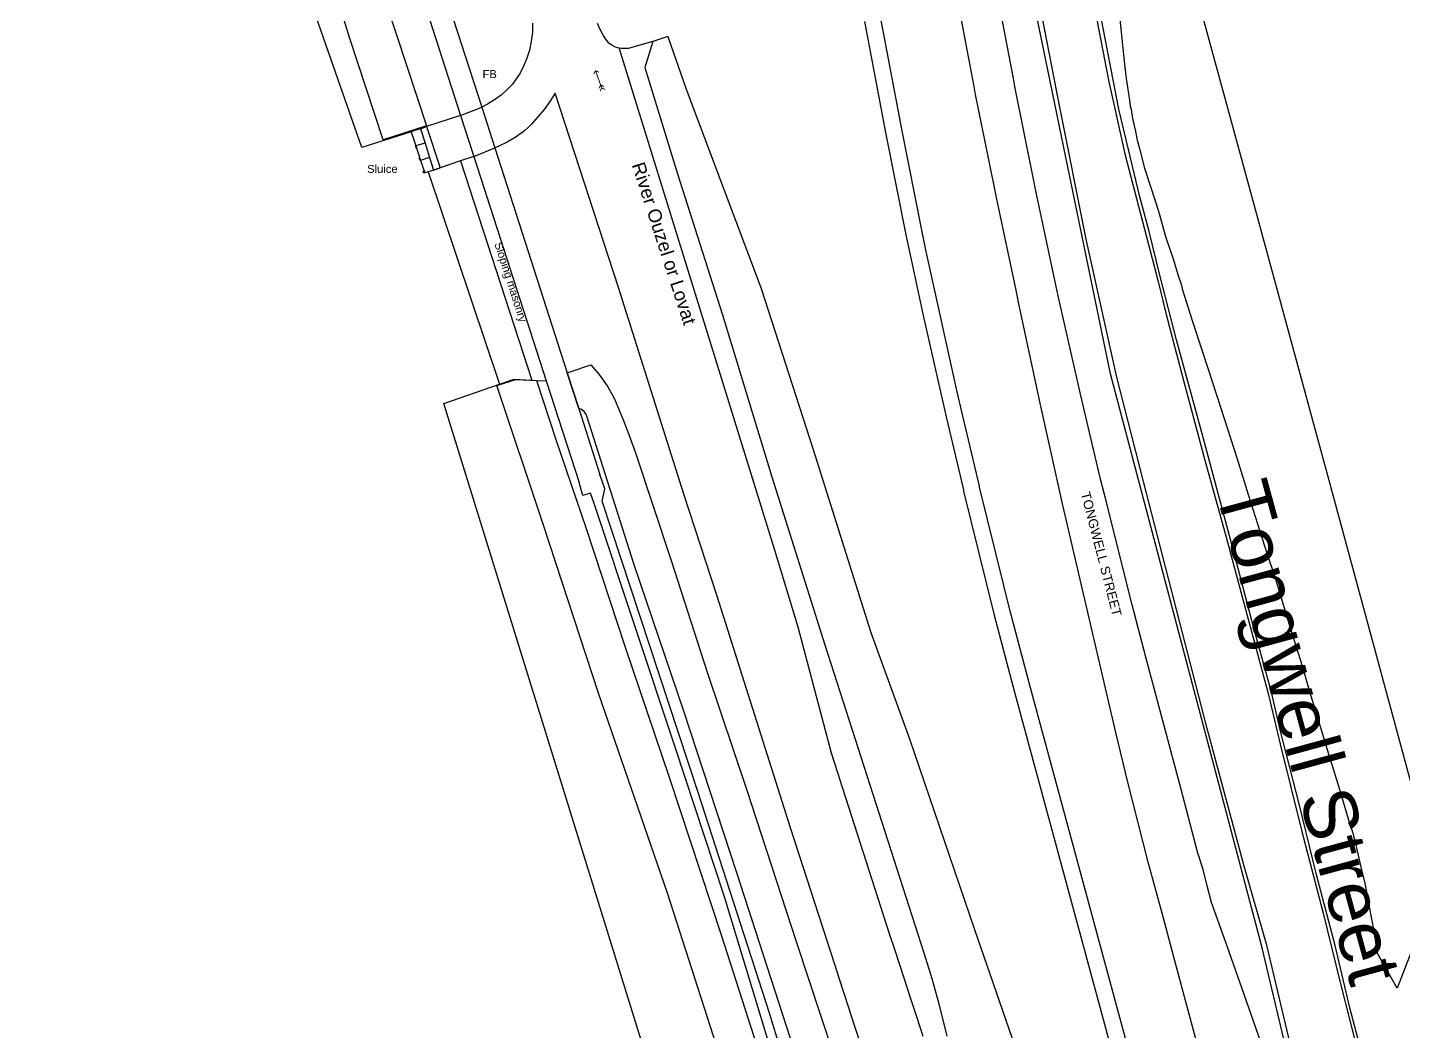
# Model space of a CAD drawing. Header units: millimetres. Extents: x 111502 to 977541, y 8702 to 1044108.
# Drawn here: x 488113.7 to 488372.2, y 240579.9 to 240768.4 of the extents above; entities that cross this region are included whole.
import ezdxf

# ---------------------------------------------------------------- set-up
doc = ezdxf.new("R2010")
doc.units = ezdxf.units.MM
doc.header["$LTSCALE"] = 0.25
doc.linetypes.add('DASHED2', pattern=[9.525, 6.35, -3.175])
doc.layers.add('E HVSS As Laid HV', color=10, linetype='Continuous')
doc.layers.add('X HVSS Site Background', color=8, linetype='Continuous')
doc.styles.add('Arial', font='arial.ttf')
doc.styles.add('OS Master Map$1$Standard', font='txt')

# ---------------------------------------------------------------- blocks, each defined once
blk = doc.blocks.new('OS Master Map$1$OSS6')
at = {"color": 8, "true_color": 0x707070, "const_width": 0.174, "flags": 128}
for points in [[(0.5, 0.5), (0, 0), (0.5, -0.5)], [(0, 0), (3.438, 0)], [(3.35, 0.5), (2.85, 0), (3.35, -0.5)], [(3.938, 0.5), (3.438, 0), (3.938, -0.5)]]:
    blk.add_lwpolyline(points, dxfattribs=at)
blk = doc.blocks.new('OS MAP 060722')
at = {"layer": 'X HVSS Site Background', "flags": 128}
for points in [[(-464.79, 1450.31), (-468.36, 1460.53), (-468.36, 1460.53), (-471.52, 1469.59), (-471.52, 1469.59), (-474.48, 1477.78), (-474.48, 1477.78), (-475.28, 1480.89), (-475.28, 1480.89), (-476.06, 1484), (-476.06, 1484), (-477.03, 1487.05), (-477.03, 1487.05), (-480.23, 1499.29), (-480.23, 1499.29), (-486.83, 1523.84), (-486.83, 1523.84), (-489.38, 1533.69), (-489.38, 1533.69), (-490.33, 1537.39), (-490.33, 1537.39), (-494.23, 1552.94), (-494.23, 1552.94), (-495.33, 1557.29), (-495.33, 1557.29), (-499.08, 1573.24), (-499.08, 1573.24), (-503.28, 1591.69), (-503.28, 1591.69), (-503.83, 1594.34), (-503.83, 1594.34), (-507.48, 1611.44), (-507.48, 1611.44), (-507.98, 1613.94), (-507.98, 1613.94), (-511.43, 1631.04), (-511.43, 1631.04), (-511.68, 1632.49), (-511.68, 1632.49), (-515.13, 1650.54)], [(-624.8, 1622.52), (-634.08, 1619.54), (-634.08, 1619.54), (-653.88, 1676.39)], [(-663.58, 1717.19), (-654.08, 1709.44), (-654.08, 1709.44), (-653.13, 1708.39), (-653.13, 1708.39), (-652.18, 1707.29), (-652.18, 1707.29), (-650.48, 1704.99), (-650.48, 1704.99), (-649.13, 1702.89), (-649.13, 1702.89), (-647.78, 1700.34), (-647.78, 1700.34), (-646.53, 1697.74), (-646.53, 1697.74), (-645.33, 1695.14), (-645.33, 1695.14), (-644.13, 1692.29), (-644.13, 1692.29), (-636.98, 1670.69), (-636.98, 1670.69), (-629.43, 1646.39), (-629.43, 1646.39), (-621.92, 1623.64)], [(-621.92, 1623.64), (-630.07, 1620.98), (-630.07, 1620.98), (-636.38, 1640.19), (-636.38, 1640.19), (-649.73, 1683.69)], [(-452.63, 1421.44), (-464.03, 1469.54), (-464.03, 1469.54), (-468.33, 1484.64), (-468.33, 1484.64), (-475.28, 1510.49), (-475.28, 1510.49), (-487.28, 1556.84), (-487.28, 1556.84), (-492.28, 1576.44), (-492.28, 1576.44), (-498.03, 1602.34), (-498.03, 1602.34), (-503.08, 1627.74), (-503.08, 1627.74), (-506.73, 1646.44)], [(-496.68, 1647.09), (-493.83, 1632.19), (-493.83, 1632.19), (-490.78, 1618.39), (-490.78, 1618.39), (-484.53, 1594.39), (-484.53, 1594.39), (-483.08, 1588.44), (-483.08, 1588.44), (-479.73, 1575.79), (-479.73, 1575.79), (-475.73, 1560.84), (-475.73, 1560.84), (-471.73, 1546.39), (-471.73, 1546.39), (-468.28, 1533.59), (-468.28, 1533.59), (-463.83, 1517.04), (-463.83, 1517.04), (-461.58, 1507.49), (-461.58, 1507.49), (-457.58, 1491.39), (-457.58, 1491.39), (-453.53, 1475.79), (-453.53, 1475.79), (-450.33, 1462.79), (-450.33, 1462.79), (-445.48, 1443.79)], [(-444.83, 1444.04), (-448.43, 1457.79), (-448.43, 1457.79), (-451.28, 1469.74), (-451.28, 1469.74), (-454.83, 1483.24), (-454.83, 1483.24), (-457.98, 1496.04), (-457.98, 1496.04), (-461.58, 1510.19), (-461.58, 1510.19), (-463.23, 1517.29), (-463.23, 1517.29), (-466.53, 1529.29), (-466.53, 1529.29), (-470.68, 1544.99), (-470.68, 1544.99), (-476.08, 1565.09), (-476.08, 1565.09), (-481.08, 1583.44), (-481.08, 1583.44), (-484.13, 1595.34), (-484.13, 1595.34), (-486.28, 1604.04), (-486.28, 1604.04), (-487.93, 1610.29), (-487.93, 1610.29), (-491.88, 1626.74), (-491.88, 1626.74), (-496.23, 1649.19)], [(-437.98, 1384.69), (-438.88, 1385.69), (-438.88, 1385.69), (-440.08, 1387.34), (-440.08, 1387.34), (-440.48, 1387.94), (-440.48, 1387.94), (-441.33, 1389.59), (-441.33, 1389.59), (-447.18, 1403.19), (-447.18, 1403.19), (-450.18, 1410.94), (-450.18, 1410.94), (-453.53, 1421.04), (-453.53, 1421.04), (-464.98, 1469.29), (-464.98, 1469.29), (-493.48, 1577.09), (-493.48, 1577.09), (-507.68, 1645.99)], [(-539.63, 1643.19), (-535.68, 1622.39), (-535.68, 1622.39), (-531.88, 1603.14), (-531.88, 1603.14), (-531.08, 1599.39), (-531.08, 1599.39), (-528.63, 1588.04), (-528.63, 1588.04), (-524.33, 1568.99), (-524.33, 1568.99), (-521.08, 1555.29), (-521.08, 1555.29), (-521.03, 1555.04), (-521.03, 1555.04), (-515.28, 1531.74), (-515.28, 1531.74), (-511.48, 1517.29), (-511.48, 1517.29), (-480.88, 1404.39)], [(-478.13, 1406.09), (-508.48, 1518.09), (-508.48, 1518.09), (-512.28, 1532.49), (-512.28, 1532.49), (-513.48, 1537.29), (-513.48, 1537.29), (-518.03, 1555.79), (-518.03, 1555.79), (-518.08, 1555.99), (-518.08, 1555.99), (-521.33, 1569.69), (-521.33, 1569.69), (-522.23, 1573.69), (-522.23, 1573.69), (-525.58, 1588.69), (-525.58, 1588.69), (-528.08, 1600.04), (-528.08, 1600.04), (-528.83, 1603.74), (-528.83, 1603.74), (-532.63, 1622.99), (-532.63, 1622.99), (-535.83, 1639.84), (-535.83, 1639.84), (-536.58, 1643.74)], [(-470.78, 1427.54), (-481.12, 1465.89), (-481.12, 1465.89), (-483.53, 1474.85), (-483.53, 1474.85), (-486.38, 1485.39), (-486.38, 1485.39), (-490.18, 1500.39), (-490.18, 1500.39), (-492.48, 1509.69), (-492.48, 1509.69), (-502.43, 1552.39), (-502.43, 1552.39), (-506.68, 1571.54), (-506.68, 1571.54), (-510.68, 1590.19), (-510.68, 1590.19), (-511.18, 1592.79), (-511.18, 1592.79), (-514.78, 1609.89), (-514.78, 1609.89), (-515.33, 1612.39), (-515.33, 1612.39), (-518.78, 1629.54), (-518.78, 1629.54), (-519.03, 1631.04), (-519.03, 1631.04), (-522.53, 1649.14)], [(-491.73, 1643.69), (-491.48, 1641.24), (-491.48, 1641.24), (-491.13, 1638.14), (-491.13, 1638.14), (-490.73, 1634.64), (-490.73, 1634.64), (-490.48, 1632.54), (-490.48, 1632.54), (-489.83, 1627.99), (-489.83, 1627.99), (-489.73, 1627.34), (-489.73, 1627.34), (-489.58, 1626.74), (-489.58, 1626.74), (-489.43, 1625.74), (-489.43, 1625.74), (-489.23, 1624.74), (-489.23, 1624.74), (-488.78, 1622.54), (-488.78, 1622.54), (-488.43, 1620.94), (-488.43, 1620.94), (-488.18, 1620.09), (-488.18, 1620.09), (-488.03, 1619.39), (-488.03, 1619.39), (-487.08, 1615.69), (-487.08, 1615.69), (-485.93, 1612.24), (-485.93, 1612.24), (-484.43, 1607.59), (-484.43, 1607.59), (-483.03, 1602.64), (-483.03, 1602.64), (-481.63, 1598.49), (-481.63, 1598.49), (-480.78, 1595.69), (-480.78, 1595.69), (-480.13, 1593.74), (-480.13, 1593.74), (-479.98, 1593.04), (-479.98, 1593.04), (-478.03, 1586.89), (-478.03, 1586.89), (-475.03, 1577.74), (-475.03, 1577.74), (-472.03, 1568.49), (-472.03, 1568.49), (-469.68, 1561.09), (-469.68, 1561.09), (-467.58, 1554.39), (-467.58, 1554.39), (-464.08, 1543.39), (-464.08, 1543.39), (-462.73, 1539.34), (-462.73, 1539.34), (-462.23, 1537.69), (-462.23, 1537.69), (-459.68, 1529.34), (-459.68, 1529.34), (-457.48, 1522.24), (-457.48, 1522.24), (-456.08, 1517.44), (-456.08, 1517.44), (-456.03, 1517.24), (-456.03, 1517.24), (-452.78, 1506.49), (-452.78, 1506.49), (-450.78, 1500.09), (-450.78, 1500.09), (-448.73, 1493.29), (-448.73, 1493.29), (-448.03, 1491.04), (-448.03, 1491.04), (-447.83, 1490.24), (-447.83, 1490.24), (-447.58, 1489.44), (-447.58, 1489.44), (-447.18, 1487.74), (-447.18, 1487.74), (-446.68, 1485.54), (-446.68, 1485.54), (-446.18, 1483.39), (-446.18, 1483.39), (-445.68, 1481.39), (-445.68, 1481.39), (-444.83, 1476.64), (-444.83, 1476.64), (-444.08, 1472.74), (-444.08, 1472.74), (-443.38, 1468.34)], [(-480.88, 1661.44), (-471.13, 1625.64), (-471.13, 1625.64), (-466.23, 1607.74), (-466.23, 1607.74), (-451.28, 1552.74), (-451.28, 1552.74), (-431.88, 1481.04)], [(-589.83, 1642.89), (-589.43, 1641.89), (-589.43, 1641.89), (-588.93, 1640.99), (-588.93, 1640.99), (-588.68, 1640.49), (-588.68, 1640.49), (-588.38, 1639.99), (-588.38, 1639.99), (-588.08, 1639.64), (-588.08, 1639.64), (-587.83, 1639.34), (-587.83, 1639.34), (-587.58, 1639.14), (-587.58, 1639.14), (-587.28, 1638.94), (-587.28, 1638.94), (-586.98, 1638.79), (-586.98, 1638.79), (-586.58, 1638.54), (-586.58, 1638.54), (-586.13, 1638.34), (-586.13, 1638.34), (-585.73, 1638.29)], [(-601.98, 1642.89), (-602.03, 1641.24), (-602.03, 1641.24), (-602.23, 1639.49), (-602.23, 1639.49), (-602.58, 1637.84), (-602.58, 1637.84), (-603.08, 1636.34), (-603.08, 1636.34), (-603.63, 1634.94), (-603.63, 1634.94), (-604.33, 1633.54), (-604.33, 1633.54), (-605.18, 1632.29), (-605.18, 1632.29), (-605.68, 1631.54), (-605.68, 1631.54), (-606.73, 1630.44), (-606.73, 1630.44), (-607.88, 1629.39), (-607.88, 1629.39), (-609.13, 1628.49), (-609.13, 1628.49), (-610.43, 1627.69), (-610.43, 1627.69), (-611.53, 1627.14)], [(-622.48, 1647.14), (-615.53, 1625.59)], [(-618.48, 1648.64), (-618.47, 1648.63), (-618.47, 1648.63), (-611.53, 1627.14)], [(-585.73, 1638.29), (-585.33, 1638.19), (-585.33, 1638.19), (-584.18, 1638.19), (-584.18, 1638.19), (-583.98, 1638.24), (-583.98, 1638.24), (-583.73, 1638.29), (-583.73, 1638.29), (-578.73, 1639.69)], [(-576.58, 1640.39), (-579.38, 1639.49), (-579.38, 1639.49), (-580.88, 1634.59), (-580.88, 1634.59), (-574.78, 1614.64), (-574.78, 1614.64), (-566.33, 1588.14), (-566.33, 1588.14), (-557.08, 1557.74), (-557.08, 1557.74), (-547.08, 1526.19), (-547.08, 1526.19), (-528.53, 1468.34), (-528.53, 1468.34), (-527.03, 1463.49), (-527.03, 1463.49), (-525.78, 1458.99), (-525.78, 1458.99), (-524.18, 1452.69)], [(-576.58, 1640.39), (-573.13, 1630.54), (-573.13, 1630.54), (-559.03, 1593.09), (-559.03, 1593.09), (-549.28, 1562.84), (-549.28, 1562.84), (-538.48, 1528.49), (-538.48, 1528.49), (-531.18, 1508.54), (-531.18, 1508.54), (-518.98, 1472.74), (-518.98, 1472.74), (-504.98, 1432.19)], [(-528.63, 1452.64), (-529.73, 1456.14), (-529.73, 1456.14), (-530.93, 1459.69), (-530.93, 1459.69), (-532.23, 1463.59), (-532.23, 1463.59), (-533.88, 1468.79), (-533.88, 1468.79), (-534.93, 1471.89), (-534.93, 1471.89), (-545.88, 1505.84), (-545.88, 1505.84), (-552.08, 1529.49), (-552.08, 1529.49), (-556.58, 1544.14), (-556.58, 1544.14), (-585.73, 1638.29)], [(-539.03, 1447.09), (-541.43, 1454.34), (-541.43, 1454.34), (-542.58, 1458.04), (-542.58, 1458.04), (-544.38, 1463.59), (-544.38, 1463.59), (-545.18, 1465.99), (-545.18, 1465.99), (-553.58, 1491.84), (-553.58, 1491.84), (-567.33, 1535.29), (-567.33, 1535.29), (-573.58, 1554.44), (-573.58, 1554.44), (-585.88, 1593.29), (-585.88, 1593.29), (-597.73, 1629.74), (-597.73, 1629.74), (-598.73, 1628.19), (-598.73, 1628.19), (-599.83, 1626.69), (-599.83, 1626.69), (-600.98, 1625.29), (-600.98, 1625.29), (-602.13, 1623.99), (-602.13, 1623.99), (-602.83, 1623.34), (-602.83, 1623.34), (-603.43, 1622.74), (-603.43, 1622.74), (-603.78, 1622.49), (-603.78, 1622.49), (-605.28, 1621.44), (-605.28, 1621.44), (-606.78, 1620.59), (-606.78, 1620.59), (-608.33, 1619.79), (-608.33, 1619.79), (-609.08, 1619.49)], [(-615.53, 1625.59), (-621.88, 1623.5)], [(-615.53, 1625.59), (-611.53, 1627.14)], [(-615.53, 1625.59), (-611.53, 1627.14)], [(-615.53, 1625.59), (-613.03, 1617.89)], [(-611.53, 1627.14), (-609.08, 1619.49)], [(-623.71, 1622.87), (-624.8, 1622.52)], [(-623.03, 1623.09), (-623.71, 1622.87)], [(-621.88, 1623.5), (-623.03, 1623.09)], [(-623.03, 1623.09), (-621.88, 1623.5)], [(-623.03, 1623.09), (-622.18, 1620.39)], [(-621.88, 1623.5), (-619.33, 1615.74)], [(-624.8, 1622.52), (-623.92, 1619.86)], [(-622.18, 1620.39), (-622.83, 1620.19)], [(-622.18, 1620.39), (-621.33, 1617.69)], [(-623.92, 1619.86), (-623.98, 1619.84), (-623.98, 1619.84), (-623.83, 1619.34)], [(-622.83, 1620.19), (-623.92, 1619.86)], [(-623.92, 1619.86), (-623.02, 1617.13)], [(-621.33, 1617.69), (-621.94, 1617.49)], [(-621.33, 1617.69), (-620.58, 1615.29)], [(-613.03, 1617.89), (-615.53, 1617.04)], [(-613.03, 1617.89), (-609.08, 1619.49)], [(-613.03, 1617.89), (-609.08, 1619.49)], [(-613.03, 1617.89), (-599.43, 1575.74)], [(-609.08, 1619.49), (-595.48, 1577.24), (-595.48, 1577.24), (-593.28, 1570.54), (-593.28, 1570.54), (-589.33, 1558.14)], [(-623.02, 1617.13), (-623.13, 1617.09), (-623.13, 1617.09), (-623.28, 1617.59)], [(-621.94, 1617.49), (-623.02, 1617.13)], [(-623.02, 1617.13), (-622.25, 1614.79)], [(-622.25, 1614.79), (-622.43, 1614.74), (-622.43, 1614.74), (-622.53, 1615.14)], [(-621.16, 1615.12), (-621.58, 1614.99)], [(-620.58, 1615.29), (-621.16, 1615.12)], [(-619.33, 1615.74), (-620.58, 1615.29)], [(-620.58, 1615.29), (-619.33, 1615.74)], [(-615.53, 1617.04), (-619.33, 1615.74)], [(-615.53, 1617.04), (-602.13, 1575.89)], [(-621.58, 1614.99), (-622.25, 1614.79)], [(-621.58, 1614.99), (-608.23, 1575.09)], [(-595.48, 1577.24), (-591.03, 1578.74), (-591.03, 1578.74), (-590.28, 1577.89), (-590.28, 1577.89), (-589.53, 1576.99), (-589.53, 1576.99), (-588.83, 1576.04), (-588.83, 1576.04), (-587.88, 1574.64), (-587.88, 1574.64), (-586.63, 1572.34), (-586.63, 1572.34), (-584.88, 1568.09), (-584.88, 1568.09), (-583.93, 1565.64), (-583.93, 1565.64), (-582.68, 1562.24), (-582.68, 1562.24), (-575.98, 1542.04), (-575.98, 1542.04), (-569.18, 1521.04), (-569.18, 1521.04), (-561.73, 1498.89), (-561.73, 1498.89), (-552.53, 1470.64), (-552.53, 1470.64), (-543.13, 1442.24)], [(-552.18, 1447.99), (-563.63, 1483.39), (-563.63, 1483.39), (-573.63, 1513.89), (-573.63, 1513.89), (-582.88, 1541.19), (-582.88, 1541.19), (-591.78, 1569.14), (-591.78, 1569.14), (-591.88, 1569.39), (-591.88, 1569.39), (-592.03, 1569.64), (-592.03, 1569.64), (-592.33, 1569.99), (-592.33, 1569.99), (-592.53, 1570.19), (-592.53, 1570.19), (-592.78, 1570.34), (-592.78, 1570.34), (-593.28, 1570.54), (-593.28, 1570.54), (-595.48, 1577.24)], [(-618.68, 1571.49), (-608.23, 1575.09)], [(-566.88, 1449.19), (-576.68, 1479.54), (-576.68, 1479.54), (-589.58, 1517.09), (-589.58, 1517.09), (-599.93, 1548.64), (-599.93, 1548.64), (-608.73, 1574.89), (-608.73, 1574.89), (-605.13, 1575.99), (-605.13, 1575.99), (-601.28, 1575.84)], [(-608.23, 1575.09), (-605.43, 1576.04), (-605.43, 1576.04), (-602.13, 1575.89)], [(-601.28, 1575.84), (-597.58, 1564.54), (-597.58, 1564.54), (-591.93, 1547.99), (-591.93, 1547.99), (-584.58, 1525.74), (-584.58, 1525.74), (-576.33, 1501.34), (-576.33, 1501.34), (-566.53, 1471.54), (-566.53, 1471.54), (-558.78, 1447.54)], [(-602.13, 1575.89), (-601.28, 1575.84), (-601.28, 1575.84), (-599.43, 1575.74)], [(-599.43, 1575.74), (-593.23, 1556.64)], [(-579.93, 1446.49), (-618.68, 1571.49)], [(-557.38, 1450.54), (-559.18, 1456.59), (-559.18, 1456.59), (-566.03, 1479.04), (-566.03, 1479.04), (-575.23, 1506.94), (-575.23, 1506.94), (-590.43, 1552.69), (-590.43, 1552.69), (-591.1, 1554.67), (-591.1, 1554.67), (-592.53, 1554.19), (-592.53, 1554.19), (-593.23, 1556.64)], [(-555.43, 1450.24), (-557.48, 1456.99), (-557.48, 1456.99), (-570.98, 1498.64), (-570.98, 1498.64), (-588.93, 1553.14), (-588.93, 1553.14), (-588.43, 1555.44), (-588.43, 1555.44), (-589.33, 1558.14)], [(-435.88, 1471.39), (-439.63, 1461.69), (-439.63, 1461.69), (-443.38, 1468.34)], [(-443.38, 1468.34), (-445.98, 1467.99)]]:
    blk.add_lwpolyline(points, dxfattribs=at)
at = {"layer": 'X HVSS Site Background', "rotation": 289.9}
blk.add_blockref('OS Master Map$1$OSS6', (-590.18, 1633.99), dxfattribs=at)
at = {"layer": 'X HVSS Site Background', "char_height": 1.5, "attachment_point": 7, "style": 'OS Master Map$1$Standard'}
for s, insert in [('{\\farial|b0|i0|c0|p34;FB}', (-611.38, 1632.6)), ('{\\farial|b0|i0|c0|p34;Sluice}', (-633.05, 1614.77))]:
    blk.add_mtext(s, dxfattribs=dict(at, insert=insert))
at = {"layer": 'X HVSS Site Background', "style": 'OS Master Map$1$Standard'}
for s, insert, char_height, attachment_point, rotation in [('{\\farial|b0|i0|c0|p34;River Ouzel or Lovat}', (-583.43, 1616.3), 2.5, 7, 288), ('{\\farial|b0|i0|c0|p34;Sloping masonry}', (-607.23, 1593.94), 1.5, 8, 287.8), ('{\\farial|b0|i0|c0|p34;TONGWELL STREET}', (-499.06, 1554.64), 1.75, 7, 284.5)]:
    blk.add_mtext(s, dxfattribs=dict(at, insert=insert, char_height=char_height, attachment_point=attachment_point, rotation=rotation))

msp = doc.modelspace()

# ---------------------------------------------------------------- linework, layer by layer
at = {"lineweight": 0}
msp.add_circle((488727.82, 239008.33), 11388.42, dxfattribs=at)

# ---------------------------------------------------------------- block references
at = {"layer": 'E HVSS As Laid HV', "linetype": 'DASHED2', "lineweight": 0}
msp.add_blockref('OS MAP 060722', (488810.58, 239126.31), dxfattribs=at)
at = {"layer": 'X HVSS Site Background', "lineweight": 0, "rotation": 289.9}
msp.add_blockref('OS Master Map$1$OSS6', (488220.4, 240760.3), dxfattribs=at)

# ---------------------------------------------------------------- texts
at = {"lineweight": 0, "insert": (488346.38, 240684.26), "char_height": 10, "attachment_point": 1, "rotation": 285.2758, "style": 'Arial'}
msp.add_mtext_dynamic_manual_height_columns('Tongwell Street ', width=393.0847, gutter_width=10, heights=[0], dxfattribs=at)

doc.saveas('drawing.dxf')
